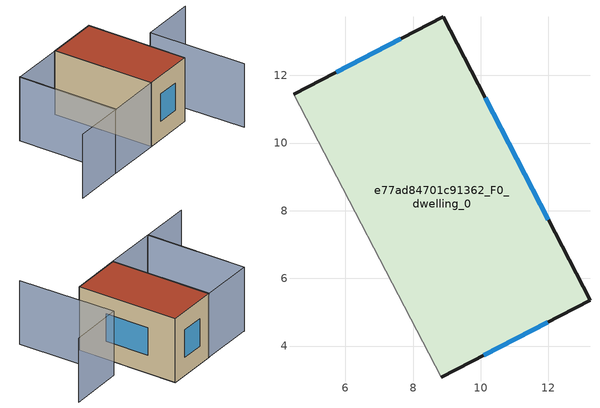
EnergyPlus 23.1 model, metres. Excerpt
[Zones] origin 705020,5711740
e77ad84701c91362_F0_dwelling_0
 floor ground (EU_floor_Construction): 13.23,5.35 8.89,13.73 4.46,11.45 8.83,3.08 z0
 wall outside (EU_wall_Construction): 4.46,11.45 8.89,13.73 13.23,5.35 8.83,3.08 z0:6
 wall adiabatic (EU_wall_Construction): 8.83,3.08 4.46,11.45 z0:6
 window (EU_Window_Construction): 11.98,4.71 10.08,3.73 / 5.72,12.1 7.63,13.08 / 10.12,11.34 11.99,7.74 z1.71:4.29
 roof outside (EU_roof_Construction): 8.89,13.73 13.23,5.35 8.83,3.08 4.46,11.45 z6
shading: -0.07,9.11 4.28,0.73 / 4.28,0.73 -0.1,-1.54 / 16.99,2.13 12.68,10.25 / 12.68,10.25 17.3,12.71 / 8.83,3.08 4.22,0.7 / 4.22,0.7 -0.11,9.09 / -0.11,9.09 4.5,11.47 / 4.5,11.47 8.83,3.08 z0:6
[Building]
EU S2 Campaign: North Axis=0; Terrain=City; Solar Distribution=FullExterior
[Site:Location]
London: Latitude=51.5; Longitude=-0.5; Time Zone=0; Elevation=25
[SizingPeriod:WeatherFileDays]
AnnualSizingPeriod: Begin Month=1; Begin Day of Month=1; End Month=12; End Day of Month=31; Day of Week for Start Day=Monday; Use Weather File Daylight Saving Period=No; Use Weather File Rain and Snow Indicators=No
[MATERIAL]
EU_InternalMass_Material: Roughness=MediumRough; Thickness=0.1; Conductivity=1; Density=1800; Specific Heat=900; Thermal Absorptance=0.9; Solar Absorptance=0.7; Visible Absorptance=0.7
[MATERIAL:NOMASS] Roughness=MediumRough; Thermal Absorptance=0.9; Solar Absorptance=0.7; Visible Absorptance=0.7
Name | Thermal Resistance
EU_wall_NoMass | 0.71061
EU_roof_NoMass | 2.41608
EU_floor_NoMass | 1.75078
[WINDOWMATERIAL:SIMPLEGLAZINGSYSTEM]
EU_Window_SimpleGlazing: UFactor=2.64892; Solar Heat Gain Coefficient=0.76; Visible Transmittance=0.76
[CONSTRUCTION]
EU_wall_Construction: EU_wall_NoMass
EU_roof_Construction: EU_roof_NoMass
EU_floor_Construction: EU_floor_NoMass
EU_InternalMass_Construction: EU_InternalMass_Material
EU_Window_Construction: EU_Window_SimpleGlazing
[ZONE]
e77ad84701c91362_F0_dwelling_0: Type=1; Multiplier=1; Ceiling Height=autocalculate; Volume=280.979; Floor Area=autocalculate; Part of Total Floor Area=Yes
[INTERNALMASS]
e77ad84701c91362_F0_dwelling_0_EU_InternalMass: Construction=EU_InternalMass_Construction; Zone or ZoneList=e77ad84701c91362_F0_dwelling_0; Surface Area=46.8302
[OTHEREQUIPMENT]
EU_Step8_InternalGain_e77ad84701c91362_F0_dwelling_0_f000: Fuel Type=Electricity; Zone or ZoneList or Space or SpaceList=e77ad84701c91362_F0_dwelling_0; Schedule=EU_Step8_GainSchedule_e77ad84701c91362_F0_dwelling_0_f000; Design Level Calculation Method=Watts/Area; Power per Zone Floor Area=1; Fraction Latent=0; Fraction Radiant=0; Fraction Lost=0; Carbon Dioxide Generation Rate=0; EndUse Subcategory=EU_Step8_InternalGains
[ZONEVENTILATION:DESIGNFLOWRATE]
EU_ConstantAir_e77ad84701c91362_F0_dwelling_0: Zone or ZoneList or Space or SpaceList=e77ad84701c91362_F0_dwelling_0; Schedule=EU_AlwaysOn; Design Flow Rate Calculation Method=AirChanges/Hour; Air Changes per Hour=0.496673; Ventilation Type=Natural; Fan Pressure Rise=0; Fan Total Efficiency=1; Constant Term Coefficient=1; Temperature Term Coefficient=0; Velocity Term Coefficient=0; Velocity Squared Term Coefficient=0; Minimum Indoor Temperature=-100; Maximum Indoor Temperature=100; Delta Temperature=-100; Minimum Outdoor Temperature=-100; Maximum Outdoor Temperature=100; Maximum Wind Speed=40
[HVACTEMPLATE:THERMOSTAT]
EU_HeatOnly_e77ad84701c91362_F0_dwelling_0: Constant Heating Setpoint=20; Constant Cooling Setpoint=50
[HVACTEMPLATE:ZONE:IDEALLOADSAIRSYSTEM]
e77ad84701c91362_F0_dwelling_0: Template Thermostat=EU_HeatOnly_e77ad84701c91362_F0_dwelling_0; System Availability Schedule=EU_AlwaysOn; Maximum Heating Supply Air Temperature=50; Minimum Cooling Supply Air Temperature=13; Maximum Heating Supply Air Humidity Ratio=0.0156; Minimum Cooling Supply Air Humidity Ratio=0.0077; Heating Limit=NoLimit; Cooling Limit=NoLimit; Heating Availability Schedule=EU_AlwaysOn; Cooling Availability Schedule=EU_CoolingOff; Dehumidification Control Type=ConstantSensibleHeatRatio; Cooling Sensible Heat Ratio=0.7; Dehumidification Setpoint=60; Humidification Control Type=None; Humidification Setpoint=30; Outdoor Air Method=None; Outdoor Air Flow Rate per Person=0.00944; Outdoor Air Flow Rate per Zone Floor Area=0; Outdoor Air Flow Rate per Zone=0; Demand Controlled Ventilation Type=None; Outdoor Air Economizer Type=NoEconomizer; Heat Recovery Type=None; Sensible Heat Recovery Effectiveness=0.7; Latent Heat Recovery Effectiveness=0.65
[SIZING:ZONE]
e77ad84701c91362_F0_dwelling_0: Zone Cooling Design Supply Air Temperature Input Method=SupplyAirTemperature; Zone Cooling Design Supply Air Temperature=13; Zone Heating Design Supply Air Temperature Input Method=SupplyAirTemperature; Zone Heating Design Supply Air Temperature=50; Zone Cooling Design Supply Air Humidity Ratio=0.008; Zone Heating Design Supply Air Humidity Ratio=0.008; Cooling Design Air Flow Method=DesignDay; Cooling Design Air Flow Rate=0; Cooling Minimum Air Flow per Zone Floor Area=0.000762; Cooling Minimum Air Flow=0; Cooling Minimum Air Flow Fraction=0.2; Heating Design Air Flow Method=DesignDay; Heating Design Air Flow Rate=0; Heating Maximum Air Flow per Zone Floor Area=0.002032; Heating Maximum Air Flow=0.141576; Heating Maximum Air Flow Fraction=0.3; Account for Dedicated Outdoor Air System=No; Dedicated Outdoor Air System Control Strategy=NeutralSupplyAir; Dedicated Outdoor Air Low Setpoint Temperature for Design=autosize; Dedicated Outdoor Air High Setpoint Temperature for Design=autosize; Zone Load Sizing Method=Sensible Load Only No Latent Load; Zone Latent Cooling Design Supply Air Humidity Ratio Input Method=HumidityRatioDifference; Zone Cooling Design Supply Air Humidity Ratio Difference=0.005; Zone Latent Heating Design Supply Air Humidity Ratio Input Method=HumidityRatioDifference; Zone Humidification Design Supply Air Humidity Ratio Difference=0.005
[SCHEDULE:CONSTANT]
Name | Hourly Value
EU_AlwaysOn | 1
EU_CoolingOff | 0
[SCHEDULE:FILE]
EU_Step8_GainSchedule_e77ad84701c91362_F0_dwelling_0_f000: File=../../schedules/e77ad84701c91362/e77ad84701c91362_F0_dwelling_0_f000_gain.csv; Column Number=1; Rows to Skip at Top=0; Number of Hours of Data=8760; Column Separator=Comma; Interpolate to Timestep=No; Minutes per Item=60; Adjust Schedule for Daylight Savings=Yes
